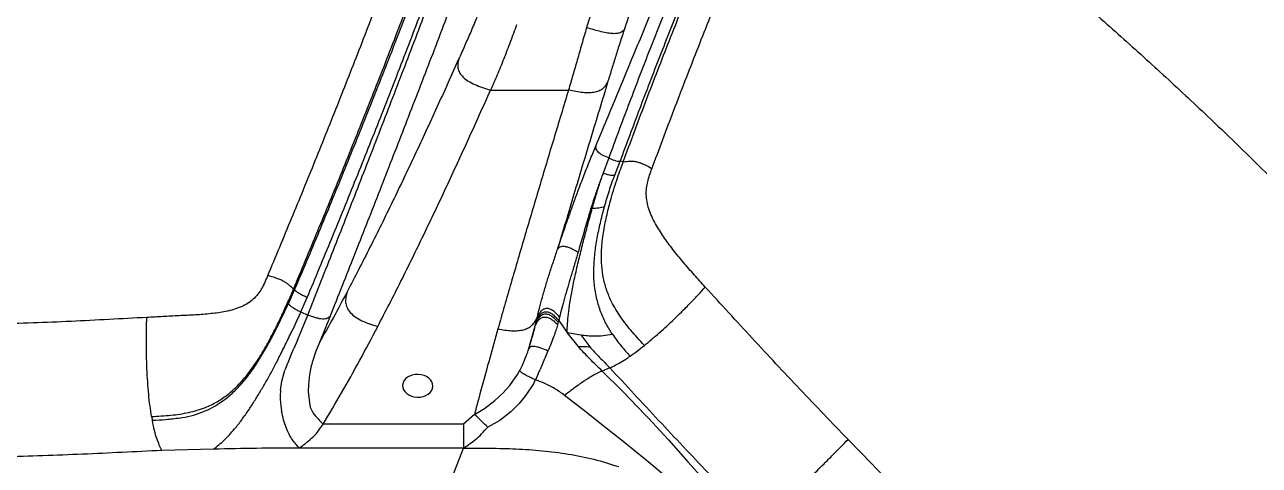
# Model space of a CAD drawing. Extents: x 1076 to 1148, y 508 to 635.
# Drawn here: x 1099.85 to 1120.28, y 560 to 567.29 of the extents above; entities that cross this region are included whole.
import ezdxf

# ---------------------------------------------------------------- set-up
doc = ezdxf.new("R2010")
doc.units = 0
doc.header["$MEASUREMENT"] = 0
doc.layers.add('1', color=4, linetype='Continuous')

# ---------------------------------------------------------------- blocks, each defined once
blk = doc.blocks.new('2026 TX')
at = {"layer": '1', "color": 3}
for p, q in [((31.799, 46.412), (33.089, 46.415)), ((33.754, 45.291), (33.664, 45.041)), ((33.853, 45.006), (33.941, 45.236)), ((33.994, 45.227), (33.941, 45.236)), ((28.454, 42.879), (28.557, 43.11)), ((28.557, 43.11), (28.536, 43.119)), ((28.66, 42.744), (28.765, 42.984)), ((28.323, 42.607), (28.394, 42.756)), ((28.394, 42.756), (28.454, 42.879)), ((28.66, 42.744), (28.595, 42.603)), ((28.66, 42.744), (28.773, 42.691)), ((28.595, 42.603), (28.516, 42.435)), ((28.605, 42.276), (28.773, 42.691)), ((29.143, 42.675), (28.967, 42.238)), ((32.433, 42.142), (32.538, 42.513)), ((32.538, 42.513), (32.548, 42.555)), ((32.548, 42.555), (32.556, 42.587)), ((32.556, 42.587), (32.569, 42.646)), ((32.918, 42.573), (32.907, 42.533)), ((32.918, 42.573), (32.927, 42.605)), ((32.94, 42.659), (32.927, 42.605)), ((32.927, 42.605), (33.01, 42.481)), ((33.01, 42.481), (33.064, 42.405)), ((33.064, 42.405), (33.294, 42.367)), ((33.247, 42.177), (33.064, 42.405)), ((33.294, 42.367), (33.439, 42.169)), ((27.927, 41.886), (28.107, 42.188)), ((28.486, 42.016), (28.544, 42.141)), ((28.605, 42.276), (28.544, 42.141)), ((28.967, 42.238), (28.904, 42.081)), ((28.486, 42.016), (28.394, 41.784)), ((28.904, 42.081), (28.856, 41.941)), ((32.326, 41.863), (32.352, 41.922)), ((32.352, 41.922), (32.379, 41.989)), ((32.657, 41.884), (32.619, 41.794)), ((28.344, 41.601), (28.394, 41.784)), ((28.803, 41.709), (28.785, 41.547)), ((32.117, 41.529), (32.245, 41.711)), ((32.245, 41.711), (32.274, 41.761)), ((32.274, 41.761), (32.282, 41.775)), ((32.282, 41.775), (32.326, 41.863)), ((32.587, 41.721), (32.541, 41.623)), ((32.587, 41.721), (32.619, 41.794)), ((33.773, 41.821), (33.648, 41.767)), ((33.648, 41.767), (33.976, 41.442)), ((28.323, 41.452), (28.344, 41.601)), ((28.785, 41.547), (28.783, 41.429)), ((32.002, 41.402), (32.117, 41.529)), ((32.507, 41.558), (32.385, 41.369)), ((32.534, 41.609), (32.507, 41.558)), ((32.541, 41.623), (32.534, 41.609)), ((32.688, 41.565), (32.541, 41.623)), ((28.783, 41.429), (28.802, 41.24)), ((31.7, 41.149), (31.869, 41.278)), ((31.869, 41.278), (32.002, 41.402)), ((32.385, 41.369), (32.273, 41.23)), ((33.332, 41.124), (33.024, 41.365)), ((33.976, 41.442), (34.364, 41.038)), ((28.327, 41.197), (28.341, 41.106)), ((28.802, 41.24), (28.816, 41.169)), ((28.816, 41.169), (28.861, 41.07)), ((31.532, 41.051), (31.7, 41.149)), ((32.135, 41.092), (31.953, 40.951)), ((32.273, 41.23), (32.135, 41.092)), ((33.714, 40.823), (33.332, 41.124)), ((31.352, 40.89), (29.028, 40.891)), ((31.532, 41.051), (31.352, 40.89)), ((31.953, 40.951), (31.752, 40.839)), ((34.364, 41.038), (34.412, 40.986)), ((34.412, 40.986), (34.603, 40.779)), ((33.964, 40.626), (33.714, 40.823)), ((34.603, 40.779), (34.742, 40.628)), ((27.217, 40.475), (26.357, 40.454)), ((31.35, 40.493), (28.635, 40.494)), ((31.048, 39.712), (31.35, 40.493)), ((34.374, 40.296), (33.964, 40.626)), ((34.742, 40.628), (35.066, 40.267)), ((34.775, 39.957), (34.374, 40.296)), ((35.066, 40.267), (35.32, 39.981))]:
    blk.add_line(p, q, dxfattribs=at)
at = {"layer": '1', "color": 1, "extrusion": (0, 0, -1)}
blk.add_ellipse((30.594, 41.524), major_axis=(-0.25, 0.009), ratio=0.752466, dxfattribs=at)
at = {"layer": '1', "color": 3}
for points, knots in [([(33.994, 45.227), (34.114, 45.549), (34.353, 46.193), (34.732, 47.172), (35.128, 48.163), (35.541, 49.166), (35.832, 49.843), (35.977, 50.182)], [0, 0, 0, 0, 0.200005, 0.400008, 0.600006, 0.800003, 1, 1, 1, 1]), ([(34.469, 45.113), (34.589, 45.435), (34.829, 46.08), (35.21, 47.061), (35.608, 48.054), (36.023, 49.059), (36.315, 49.738), (36.461, 50.077)], [0, 0, 0, 0, 0.200005, 0.400008, 0.600006, 0.800003, 1, 1, 1, 1]), ([(33.548, 45.504), (33.665, 45.785), (33.9, 46.348), (34.255, 47.207), (34.612, 48.08), (34.971, 48.967), (35.211, 49.569), (35.332, 49.871)], [0, 0, 0, 0, 0.200004, 0.400006, 0.600005, 0.800003, 1, 1, 1, 1]), ([(35.507, 49.714), (35.38, 49.413), (35.126, 48.81), (34.762, 47.916), (34.412, 47.031), (34.075, 46.156), (33.861, 45.579), (33.754, 45.291)], [0, 0, 0, 0, 0.199996, 0.399996, 0.599996, 0.799996, 1, 1, 1, 1]), ([(35.69, 49.647), (35.563, 49.346), (35.309, 48.745), (34.946, 47.853), (34.597, 46.971), (34.261, 46.098), (34.048, 45.524), (33.941, 45.236)], [0, 0, 0, 0, 0.199997, 0.399995, 0.599994, 0.799996, 1, 1, 1, 1]), ([(33.756, 48.572), (33.722, 48.478), (33.655, 48.291), (33.561, 48.008), (33.471, 47.725), (33.416, 47.54), (33.388, 47.447)], [0, 0, 0, 0, 0.250044, 0.500082, 0.750046, 1, 1, 1, 1]), ([(34.345, 48.359), (34.306, 48.254), (34.23, 48.044), (34.117, 47.728), (34.048, 47.524), (34.014, 47.422)], [0, 0, 0, 0, 0.333465, 0.666807, 1, 1, 1, 1]), ([(41.157, 48.245), (41.406, 48.027), (41.905, 47.591), (42.651, 46.923), (43.39, 46.243), (44.122, 45.549), (44.6, 45.076), (44.839, 44.839)], [0, 0, 0, 0, 0.200002, 0.400004, 0.600003, 0.800002, 1, 1, 1, 1]), ([(28.112, 43.346), (28.244, 43.66), (28.507, 44.289), (28.9, 45.249), (29.289, 46.22), (29.675, 47.201), (29.929, 47.864), (30.055, 48.196)], [0, 0, 0, 0, 0.200001, 0.400002, 0.600002, 0.800001, 1, 1, 1, 1]), ([(28.536, 43.119), (28.671, 43.44), (28.941, 44.082), (29.342, 45.062), (29.741, 46.053), (30.135, 47.056), (30.394, 47.733), (30.524, 48.071)], [0, 0, 0, 0, 0.2000012, 0.4000018, 0.6000019, 0.8000014, 1, 1, 1, 1]), ([(28.557, 43.11), (28.693, 43.431), (28.964, 44.073), (29.367, 45.053), (29.767, 46.044), (30.164, 47.047), (30.424, 47.724), (30.554, 48.062)], [0, 0, 0, 0, 0.200001, 0.400002, 0.600002, 0.800001, 1, 1, 1, 1]), ([(28.765, 42.984), (28.901, 43.309), (29.172, 43.958), (29.576, 44.95), (29.976, 45.953), (30.372, 46.967), (30.632, 47.652), (30.762, 47.995)], [0, 0, 0, 0, 0.200001, 0.400002, 0.600002, 0.800001, 1, 1, 1, 1]), ([(28.773, 42.691), (28.906, 43.028), (29.173, 43.701), (29.576, 44.728), (29.98, 45.766), (30.384, 46.815), (30.652, 47.522), (30.787, 47.876)], [0, 0, 0, 0, 0.200001, 0.400001, 0.600001, 0.800001, 1, 1, 1, 1]), ([(31.663, 47.837), (31.629, 47.756), (31.563, 47.592), (31.464, 47.36), (31.367, 47.137), (31.303, 46.995), (31.271, 46.923)], [0, 0, 0, 0, 0.249947, 0.499887, 0.749953, 1, 1, 1, 1]), ([(31.141, 47.801), (31.008, 47.452), (30.741, 46.753), (30.34, 45.716), (29.94, 44.689), (29.54, 43.674), (29.276, 43.008), (29.143, 42.675)], [0, 0, 0, 0, 0.199999, 0.399999, 0.599999, 0.799999, 1, 1, 1, 1]), ([(32.23, 47.495), (32.195, 47.398), (32.124, 47.204), (32.018, 46.929), (31.911, 46.665), (31.836, 46.496), (31.799, 46.412)], [0, 0, 0, 0, 0.249951, 0.499909, 0.749953, 1, 1, 1, 1]), ([(33.388, 47.447), (33.361, 47.356), (33.308, 47.173), (33.233, 46.91), (33.161, 46.659), (33.113, 46.496), (33.089, 46.415)], [0, 0, 0, 0, 0.249954, 0.499915, 0.749955, 1, 1, 1, 1]), ([(34.014, 47.422), (34.006, 47.411), (33.991, 47.39), (33.957, 47.365), (33.904, 47.348), (33.83, 47.345), (33.736, 47.355), (33.627, 47.378), (33.51, 47.41), (33.429, 47.435), (33.388, 47.447)], [0, 0, 0, 0, 0.1338305, 0.2624193, 0.3836466, 0.4997003, 0.6158808, 0.7373684, 0.8661366, 1, 1, 1, 1]), ([(34.014, 47.422), (33.988, 47.346), (33.938, 47.193), (33.87, 46.976), (33.805, 46.766), (33.763, 46.628), (33.742, 46.559)], [0, 0, 0, 0, 0.249935, 0.499906, 0.749958, 1, 1, 1, 1]), ([(31.271, 46.923), (31.151, 46.658), (30.912, 46.127), (30.548, 45.342), (30.179, 44.569), (29.805, 43.809), (29.551, 43.32), (29.424, 43.075)], [0, 0, 0, 0, 0.200003, 0.400004, 0.600005, 0.800005, 1, 1, 1, 1]), ([(31.271, 46.923), (31.266, 46.899), (31.255, 46.852), (31.255, 46.779), (31.28, 46.704), (31.339, 46.629), (31.429, 46.56), (31.541, 46.502), (31.667, 46.454), (31.754, 46.426), (31.799, 46.412)], [0, 0, 0, 0, 0.138477, 0.269159, 0.38866, 0.499994, 0.611331, 0.730837, 0.861523, 1, 1, 1, 1]), ([(29.932, 42.503), (30.06, 42.751), (30.317, 43.248), (30.694, 44.019), (31.067, 44.805), (31.435, 45.602), (31.678, 46.142), (31.799, 46.412)], [0, 0, 0, 0, 0.199995, 0.399995, 0.599995, 0.799997, 1, 1, 1, 1]), ([(33.089, 46.415), (33.007, 46.144), (32.842, 45.602), (32.602, 44.798), (32.366, 44.005), (32.137, 43.223), (31.993, 42.717), (31.92, 42.464)], [0, 0, 0, 0, 0.200005, 0.400006, 0.600007, 0.800007, 1, 1, 1, 1]), ([(33.742, 46.559), (33.647, 46.245), (33.456, 45.618), (33.176, 44.689), (32.997, 44.083), (32.907, 43.78)], [0, 0, 0, 0, 0.333338, 0.66667, 1, 1, 1, 1]), ([(33.742, 46.559), (33.731, 46.539), (33.711, 46.5), (33.669, 46.446), (33.61, 46.403), (33.532, 46.376), (33.436, 46.365), (33.327, 46.371), (33.21, 46.389), (33.129, 46.406), (33.089, 46.415)], [0, 0, 0, 0, 0.132882, 0.261158, 0.382905, 0.499992, 0.617082, 0.738836, 0.867117, 1, 1, 1, 1]), ([(33.265, 44.793), (33.296, 44.877), (33.36, 45.044), (33.455, 45.282), (33.517, 45.43), (33.548, 45.504)], [0, 0, 0, 0, 0.33324, 0.666491, 1, 1, 1, 1]), ([(33.754, 45.291), (33.719, 45.305), (33.667, 45.327), (33.608, 45.363), (33.575, 45.391), (33.553, 45.421), (33.54, 45.46), (33.544, 45.486), (33.548, 45.504)], [0, 0, 0, 0, 0.262995, 0.383028, 0.497593, 0.61283, 0.734471, 1, 1, 1, 1]), ([(34.344, 42.192), (34.268, 42.275), (34.122, 42.434), (33.929, 42.682), (33.792, 42.92), (33.704, 43.144), (33.654, 43.351), (33.631, 43.563), (33.633, 43.799), (33.662, 44.055), (33.716, 44.323), (33.789, 44.615), (33.882, 44.918), (33.958, 45.127), (33.994, 45.227)], [0, 0, 0, 0, 0.099344, 0.191347, 0.277697, 0.340385, 0.402469, 0.464884, 0.528144, 0.613438, 0.698043, 0.779613, 0.893842, 1, 1, 1, 1]), ([(33.754, 45.291), (33.769, 45.284), (33.801, 45.268), (33.85, 45.252), (33.899, 45.239), (33.927, 45.237), (33.941, 45.236)], [0, 0, 0, 0, 0.224076, 0.476781, 0.740279, 1, 1, 1, 1]), ([(33.994, 45.227), (34.029, 45.233), (34.08, 45.241), (34.161, 45.239), (34.223, 45.228), (34.287, 45.209), (34.372, 45.172), (34.43, 45.137), (34.469, 45.113)], [0, 0, 0, 0, 0.260873, 0.38279, 0.500095, 0.617361, 0.739194, 1, 1, 1, 1]), ([(33.483, 44.46), (33.502, 44.526), (33.54, 44.659), (33.601, 44.856), (33.643, 44.979), (33.664, 45.041)], [0, 0, 0, 0, 0.333388, 0.666702, 1, 1, 1, 1]), ([(33.664, 45.041), (33.64, 44.982), (33.594, 44.863), (33.551, 44.736), (33.529, 44.673)], [0, 0, 0, 0, 0.499966, 1, 1, 1, 1]), ([(33.664, 45.041), (33.679, 45.036), (33.712, 45.024), (33.761, 45.013), (33.811, 45.005), (33.839, 45.006), (33.853, 45.006)], [0, 0, 0, 0, 0.223928, 0.476448, 0.740022, 1, 1, 1, 1]), ([(33.686, 44.49), (33.711, 44.578), (33.762, 44.755), (33.823, 44.922), (33.853, 45.006)], [0, 0, 0, 0, 0.500014, 1, 1, 1, 1]), ([(35.352, 43.155), (35.292, 43.221), (35.17, 43.356), (34.991, 43.562), (34.818, 43.773), (34.661, 43.984), (34.544, 44.169), (34.465, 44.324), (34.417, 44.446), (34.386, 44.566), (34.373, 44.681), (34.378, 44.793), (34.398, 44.901), (34.43, 45.008), (34.456, 45.078), (34.469, 45.113)], [0, 0, 0, 0, 0.114984, 0.233487, 0.351887, 0.465602, 0.570695, 0.631005, 0.687187, 0.739945, 0.790586, 0.840749, 0.891923, 0.944981, 1, 1, 1, 1]), ([(33.114, 44.379), (33.138, 44.448), (33.188, 44.586), (33.239, 44.724), (33.265, 44.793)], [0, 0, 0, 0, 0.500047, 1, 1, 1, 1]), ([(33.529, 44.673), (33.509, 44.611), (33.469, 44.489), (33.432, 44.365), (33.414, 44.303)], [0, 0, 0, 0, 0.499961, 1, 1, 1, 1]), ([(32.907, 43.78), (32.94, 43.879), (33.007, 44.076), (33.078, 44.278), (33.114, 44.379)], [0, 0, 0, 0, 0.500009, 1, 1, 1, 1]), ([(33.205, 43.377), (33.226, 43.466), (33.267, 43.644), (33.336, 43.915), (33.407, 44.188), (33.457, 44.369), (33.483, 44.46)], [0, 0, 0, 0, 0.249944, 0.499974, 0.749999, 1, 1, 1, 1]), ([(33.483, 44.46), (33.492, 44.46), (33.511, 44.459), (33.548, 44.462), (33.61, 44.471), (33.655, 44.482), (33.686, 44.49)], [0, 0, 0, 0, 0.104248, 0.216322, 0.465122, 1, 1, 1, 1]), ([(33.509, 43.484), (33.514, 43.571), (33.525, 43.744), (33.568, 43.998), (33.621, 44.247), (33.664, 44.409), (33.686, 44.49)], [0, 0, 0, 0, 0.249935, 0.4999325, 0.7499623, 1, 1, 1, 1]), ([(33.414, 44.303), (33.386, 44.207), (33.329, 44.014), (33.274, 43.825), (33.247, 43.73)], [0, 0, 0, 0, 0.5000186, 1, 1, 1, 1]), ([(32.713, 43.183), (32.732, 43.246), (32.771, 43.37), (32.837, 43.571), (32.884, 43.71), (32.907, 43.78)], [0, 0, 0, 0, 0.333303, 0.666624, 1, 1, 1, 1]), ([(33.247, 43.73), (33.228, 43.741), (33.193, 43.762), (33.136, 43.791), (33.086, 43.811), (33.049, 43.821), (33.024, 43.826), (33, 43.828), (32.971, 43.827), (32.943, 43.819), (32.921, 43.802), (32.912, 43.787), (32.907, 43.78)], [0, 0, 0, 0, 0.144119, 0.276583, 0.392791, 0.446193, 0.498064, 0.550137, 0.604089, 0.721897, 0.855572, 1, 1, 1, 1]), ([(33.247, 43.73), (33.227, 43.663), (33.187, 43.528), (33.129, 43.334), (33.093, 43.215), (33.075, 43.156)], [0, 0, 0, 0, 0.333405, 0.666722, 1, 1, 1, 1]), ([(28.112, 43.346), (28.096, 43.309), (28.066, 43.236), (28.013, 43.131), (27.95, 43.035), (27.872, 42.952), (27.779, 42.882), (27.67, 42.826), (27.547, 42.782), (27.381, 42.742), (27.169, 42.713), (26.912, 42.694), (26.645, 42.682), (26.377, 42.669), (26.198, 42.658), (26.11, 42.653)], [0, 0, 0, 0, 0.055601, 0.108807, 0.159541, 0.208825, 0.258483, 0.310494, 0.366349, 0.426755, 0.532521, 0.646859, 0.765414, 0.884023, 1, 1, 1, 1]), ([(28.536, 43.119), (28.515, 43.142), (28.484, 43.176), (28.424, 43.222), (28.371, 43.254), (28.311, 43.283), (28.222, 43.316), (28.157, 43.334), (28.112, 43.346)], [0, 0, 0, 0, 0.2619108, 0.3835555, 0.5001356, 0.61666, 0.7381892, 1, 1, 1, 1]), ([(33.112, 42.896), (33.125, 42.972), (33.15, 43.123), (33.187, 43.292), (33.205, 43.377)], [0, 0, 0, 0, 0.499899, 1, 1, 1, 1]), ([(33.552, 42.982), (33.537, 43.065), (33.507, 43.231), (33.508, 43.4), (33.509, 43.484)], [0, 0, 0, 0, 0.499941, 1, 1, 1, 1]), ([(26.19, 41.015), (26.297, 41.021), (26.503, 41.032), (26.803, 41.075), (27.061, 41.151), (27.276, 41.256), (27.456, 41.378), (27.62, 41.526), (27.785, 41.714), (27.945, 41.94), (28.097, 42.195), (28.23, 42.446), (28.345, 42.684), (28.446, 42.907), (28.507, 43.05), (28.536, 43.119)], [0, 0, 0, 0, 0.093535, 0.181559, 0.265903, 0.328172, 0.39073, 0.4544, 0.519447, 0.607484, 0.694798, 0.778676, 0.857368, 0.930728, 1, 1, 1, 1]), ([(28.765, 42.984), (28.744, 42.993), (28.701, 43.01), (28.642, 43.042), (28.591, 43.077), (28.569, 43.099), (28.557, 43.11)], [0, 0, 0, 0, 0.251174, 0.5, 0.748826, 1, 1, 1, 1]), ([(32.569, 42.646), (32.582, 42.699), (32.607, 42.804), (32.654, 42.983), (32.693, 43.117), (32.713, 43.183)], [0, 0, 0, 0, 0.333379, 0.666711, 1, 1, 1, 1]), ([(33.075, 43.156), (33.057, 43.092), (33.021, 42.966), (32.977, 42.802), (32.953, 42.707), (32.94, 42.659)], [0, 0, 0, 0, 0.3332466, 0.6665809, 1, 1, 1, 1]), ([(34.344, 42.192), (34.385, 42.225), (34.465, 42.291), (34.591, 42.4), (34.716, 42.512), (34.839, 42.627), (34.97, 42.755), (35.105, 42.891), (35.235, 43.028), (35.314, 43.114), (35.352, 43.155)], [0, 0, 0, 0, 0.114596, 0.226098, 0.337974, 0.45048, 0.563541, 0.71402, 0.86131, 1, 1, 1, 1]), ([(37.714, 40.637), (37.448, 40.914), (36.915, 41.468), (36.128, 42.308), (35.611, 42.873), (35.352, 43.155)], [0, 0, 0, 0, 0.333116, 0.6663624, 1, 1, 1, 1]), ([(29.424, 43.075), (29.349, 42.933), (29.198, 42.649), (29.044, 42.375), (28.967, 42.238)], [0, 0, 0, 0, 0.4999991, 1, 1, 1, 1]), ([(29.424, 43.075), (29.416, 43.047), (29.402, 42.992), (29.396, 42.907), (29.417, 42.82), (29.472, 42.734), (29.56, 42.658), (29.672, 42.595), (29.799, 42.544), (29.887, 42.517), (29.932, 42.503)], [0, 0, 0, 0, 0.139237, 0.270243, 0.389432, 0.499971, 0.610523, 0.729737, 0.86076, 1, 1, 1, 1]), ([(33.815, 42.377), (33.776, 42.439), (33.698, 42.563), (33.609, 42.766), (33.571, 42.91), (33.552, 42.982)], [0, 0, 0, 0, 0.33339, 0.666713, 1, 1, 1, 1]), ([(28.66, 42.744), (28.638, 42.753), (28.596, 42.772), (28.537, 42.807), (28.486, 42.844), (28.465, 42.867), (28.454, 42.879)], [0, 0, 0, 0, 0.251209, 0.5, 0.748791, 1, 1, 1, 1]), ([(32.918, 42.573), (32.902, 42.591), (32.87, 42.626), (32.818, 42.671), (32.77, 42.698), (32.73, 42.707), (32.703, 42.709), (32.676, 42.705), (32.642, 42.691), (32.605, 42.661), (32.573, 42.611), (32.557, 42.574), (32.548, 42.555)], [0, 0, 0, 0, 0.147059, 0.281551, 0.397603, 0.449939, 0.500222, 0.550474, 0.60273, 0.718578, 0.852957, 1, 1, 1, 1]), ([(32.927, 42.605), (32.91, 42.623), (32.879, 42.659), (32.827, 42.705), (32.778, 42.732), (32.739, 42.742), (32.711, 42.744), (32.684, 42.74), (32.65, 42.726), (32.613, 42.695), (32.581, 42.645), (32.564, 42.607), (32.556, 42.587)], [0, 0, 0, 0, 0.147591, 0.28245, 0.398493, 0.450641, 0.500629, 0.550535, 0.602464, 0.71794, 0.852465, 1, 1, 1, 1]), ([(32.94, 42.659), (32.924, 42.678), (32.893, 42.714), (32.841, 42.761), (32.793, 42.789), (32.753, 42.8), (32.725, 42.802), (32.698, 42.798), (32.664, 42.785), (32.627, 42.754), (32.595, 42.704), (32.578, 42.666), (32.569, 42.646)], [0, 0, 0, 0, 0.148221, 0.283497, 0.399514, 0.451435, 0.501073, 0.550565, 0.602107, 0.717158, 0.851877, 1, 1, 1, 1]), ([(33.064, 42.405), (33.067, 42.452), (33.071, 42.548), (33.086, 42.709), (33.103, 42.834), (33.112, 42.896)], [0, 0, 0, 0, 0.333433, 0.666781, 1, 1, 1, 1]), ([(26.11, 42.653), (25.693, 42.631), (24.858, 42.585), (23.598, 42.538), (22.335, 42.506), (21.068, 42.49), (19.809, 42.491), (18.558, 42.507), (17.317, 42.54), (16.079, 42.587), (15.26, 42.631), (14.85, 42.654)], [0, 0, 0, 0, 0.112, 0.224, 0.336, 0.448, 0.559999, 0.67, 0.78, 0.89, 1, 1, 1, 1]), ([(26.19, 41.015), (26.181, 41.072), (26.163, 41.186), (26.141, 41.383), (26.124, 41.592), (26.113, 41.809), (26.106, 42.027), (26.105, 42.242), (26.106, 42.45), (26.109, 42.586), (26.11, 42.653)], [0, 0, 0, 0, 0.120423, 0.239562, 0.35955, 0.482264, 0.608696, 0.738538, 0.870016, 1, 1, 1, 1]), ([(28.107, 42.188), (28.145, 42.257), (28.22, 42.396), (28.289, 42.536), (28.323, 42.607)], [0, 0, 0, 0, 0.500008, 1, 1, 1, 1]), ([(29.143, 42.675), (29.132, 42.662), (29.115, 42.642), (29.07, 42.628), (29.026, 42.625), (28.971, 42.632), (28.886, 42.652), (28.819, 42.675), (28.773, 42.691)], [0, 0, 0, 0, 0.261211, 0.382986, 0.500012, 0.617032, 0.738797, 1, 1, 1, 1]), ([(29.028, 40.891), (29.13, 41.061), (29.334, 41.401), (29.635, 41.942), (29.833, 42.316), (29.932, 42.503)], [0, 0, 0, 0, 0.333325, 0.66666, 1, 1, 1, 1]), ([(31.92, 42.464), (31.959, 42.458), (32.035, 42.445), (32.146, 42.433), (32.251, 42.433), (32.345, 42.447), (32.424, 42.478), (32.487, 42.524), (32.535, 42.582), (32.558, 42.624), (32.569, 42.646)], [0, 0, 0, 0, 0.133161, 0.262333, 0.385603, 0.504111, 0.621521, 0.742099, 0.868402, 1, 1, 1, 1]), ([(32.433, 42.142), (32.445, 42.179), (32.469, 42.254), (32.497, 42.351), (32.52, 42.438), (32.532, 42.488), (32.538, 42.513)], [0, 0, 0, 0, 0.249745, 0.499736, 0.749797, 1, 1, 1, 1]), ([(32.538, 42.513), (32.547, 42.532), (32.563, 42.568), (32.594, 42.615), (32.631, 42.645), (32.665, 42.657), (32.691, 42.662), (32.719, 42.66), (32.757, 42.651), (32.806, 42.626), (32.859, 42.583), (32.891, 42.55), (32.907, 42.533)], [0, 0, 0, 0, 0.146297, 0.280487, 0.396942, 0.449705, 0.500483, 0.551203, 0.603811, 0.719845, 0.853757, 1, 1, 1, 1]), ([(32.907, 42.533), (32.899, 42.503), (32.882, 42.445), (32.847, 42.344), (32.804, 42.23), (32.768, 42.142), (32.749, 42.098)], [0, 0, 0, 0, 0.250173, 0.500211, 0.750212, 1, 1, 1, 1]), ([(28.283, 41.961), (28.323, 42.041), (28.404, 42.2), (28.478, 42.357), (28.516, 42.435)], [0, 0, 0, 0, 0.4999562, 1, 1, 1, 1]), ([(31.92, 42.464), (31.875, 42.302), (31.783, 41.978), (31.653, 41.505), (31.572, 41.202), (31.532, 41.051)], [0, 0, 0, 0, 0.333339, 0.666673, 1, 1, 1, 1]), ([(33.294, 42.367), (33.33, 42.362), (33.402, 42.352), (33.522, 42.346), (33.656, 42.35), (33.762, 42.368), (33.815, 42.377)], [0, 0, 0, 0, 0.251321, 0.505459, 0.756109, 1, 1, 1, 1]), ([(33.815, 42.377), (33.86, 42.313), (33.95, 42.187), (34.055, 42.071), (34.107, 42.013)], [0, 0, 0, 0, 0.49997, 1, 1, 1, 1]), ([(32.379, 41.989), (32.389, 42.015), (32.408, 42.067), (32.425, 42.117), (32.433, 42.142)], [0, 0, 0, 0, 0.50002, 1, 1, 1, 1]), ([(32.749, 42.098), (32.711, 42.115), (32.656, 42.139), (32.58, 42.163), (32.53, 42.173), (32.49, 42.175), (32.451, 42.167), (32.44, 42.152), (32.433, 42.142)], [0, 0, 0, 0, 0.270263, 0.389167, 0.499328, 0.609733, 0.729158, 1, 1, 1, 1]), ([(32.749, 42.098), (32.735, 42.064), (32.705, 41.995), (32.673, 41.921), (32.657, 41.884)], [0, 0, 0, 0, 0.500033, 1, 1, 1, 1]), ([(33.247, 42.177), (33.279, 42.175), (33.342, 42.173), (33.407, 42.17), (33.439, 42.169)], [0, 0, 0, 0, 0.5000328, 1, 1, 1, 1]), ([(33.648, 41.767), (33.578, 41.833), (33.44, 41.965), (33.311, 42.106), (33.247, 42.177)], [0, 0, 0, 0, 0.500041, 1, 1, 1, 1]), ([(33.439, 42.169), (33.494, 42.11), (33.603, 41.993), (33.716, 41.878), (33.773, 41.821)], [0, 0, 0, 0, 0.499945, 1, 1, 1, 1]), ([(34.107, 42.013), (34.148, 42.042), (34.221, 42.095), (34.306, 42.162), (34.344, 42.192)], [0, 0, 0, 0, 0.55968, 1, 1, 1, 1]), ([(27.621, 41.494), (27.676, 41.556), (27.787, 41.68), (27.88, 41.817), (27.927, 41.886)], [0, 0, 0, 0, 0.499942, 1, 1, 1, 1]), ([(28.093, 41.608), (28.126, 41.667), (28.191, 41.784), (28.252, 41.902), (28.283, 41.961)], [0, 0, 0, 0, 0.4999716, 1, 1, 1, 1]), ([(28.856, 41.941), (28.845, 41.903), (28.823, 41.826), (28.81, 41.748), (28.803, 41.709)], [0, 0, 0, 0, 0.500026, 1, 1, 1, 1]), ([(33.773, 41.821), (33.795, 41.831), (33.842, 41.851), (33.927, 41.896), (34.017, 41.95), (34.083, 41.996), (34.107, 42.013)], [0, 0, 0, 0, 0.264636, 0.545819, 0.833266, 1, 1, 1, 1]), ([(32.541, 41.623), (32.506, 41.639), (32.454, 41.661), (32.39, 41.692), (32.351, 41.714), (32.321, 41.733), (32.295, 41.755), (32.287, 41.767), (32.282, 41.775)], [0, 0, 0, 0, 0.263735, 0.384135, 0.498659, 0.613682, 0.735149, 1, 1, 1, 1]), ([(33.648, 41.767), (33.632, 41.76), (33.602, 41.748), (33.55, 41.723), (33.487, 41.689), (33.412, 41.644), (33.326, 41.588), (33.23, 41.52), (33.128, 41.445), (33.059, 41.392), (33.024, 41.365)], [0, 0, 0, 0, 0.126473, 0.257036, 0.389451, 0.519008, 0.642311, 0.760276, 0.877936, 1, 1, 1, 1]), ([(33.773, 41.821), (34.041, 41.531), (34.578, 40.951), (35.394, 40.086), (35.945, 39.515), (36.221, 39.229)], [0, 0, 0, 0, 0.333335, 0.666668, 1, 1, 1, 1]), ([(27.305, 41.23), (27.361, 41.269), (27.474, 41.348), (27.572, 41.445), (27.621, 41.494)], [0, 0, 0, 0, 0.499964, 1, 1, 1, 1]), ([(27.804, 41.134), (27.836, 41.184), (27.902, 41.284), (27.999, 41.444), (28.062, 41.553), (28.093, 41.608)], [0, 0, 0, 0, 0.3332875, 0.6666217, 1, 1, 1, 1]), ([(33.024, 41.365), (32.971, 41.404), (32.865, 41.481), (32.747, 41.537), (32.688, 41.565)], [0, 0, 0, 0, 0.49996, 1, 1, 1, 1]), ([(28.323, 41.452), (28.32, 41.409), (28.315, 41.322), (28.323, 41.239), (28.327, 41.197)], [0, 0, 0, 0, 0.50003, 1, 1, 1, 1]), ([(26.65, 40.988), (26.713, 40.999), (26.84, 41.022), (26.961, 41.064), (27.022, 41.086)], [0, 0, 0, 0, 0.500043, 1, 1, 1, 1]), ([(27.022, 41.086), (27.071, 41.106), (27.169, 41.147), (27.26, 41.202), (27.305, 41.23)], [0, 0, 0, 0, 0.500006, 1, 1, 1, 1]), ([(27.563, 40.811), (27.602, 40.859), (27.68, 40.955), (27.762, 41.075), (27.804, 41.134)], [0, 0, 0, 0, 0.499995, 1, 1, 1, 1]), ([(28.414, 40.835), (28.4, 40.874), (28.371, 40.954), (28.351, 41.055), (28.341, 41.106)], [0, 0, 0, 0, 0.494281, 1, 1, 1, 1]), ([(28.861, 41.07), (28.889, 41.038), (28.944, 40.974), (29, 40.919), (29.028, 40.891)], [0, 0, 0, 0, 0.499858, 1, 1, 1, 1]), ([(26.19, 41.015), (26.191, 41.01), (26.195, 40.987), (26.199, 40.965), (26.203, 40.948)], [0, 0, 0, 0, 0.22184, 1, 1, 1, 1]), ([(26.65, 40.988), (26.576, 40.978), (26.427, 40.959), (26.277, 40.952), (26.203, 40.948)], [0, 0, 0, 0, 0.499949, 1, 1, 1, 1]), ([(26.357, 40.454), (26.343, 40.483), (26.317, 40.541), (26.277, 40.646), (26.238, 40.776), (26.214, 40.891), (26.203, 40.948)], [0, 0, 0, 0, 0.2522478, 0.5070976, 0.757494, 1, 1, 1, 1]), ([(28.635, 40.494), (28.668, 40.519), (28.735, 40.568), (28.836, 40.652), (28.936, 40.752), (28.997, 40.845), (29.028, 40.891)], [0, 0, 0, 0, 0.252916, 0.504529, 0.75198, 1, 1, 1, 1]), ([(31.352, 40.89), (31.352, 40.847), (31.352, 40.758), (31.351, 40.657), (31.351, 40.57), (31.351, 40.519), (31.35, 40.493)], [0, 0, 0, 0, 0.232207, 0.478072, 0.735668, 1, 1, 1, 1]), ([(31.752, 40.839), (31.715, 40.873), (31.642, 40.942), (31.569, 41.015), (31.532, 41.051)], [0, 0, 0, 0, 0.499878, 1, 1, 1, 1]), ([(27.396, 40.63), (27.423, 40.656), (27.476, 40.708), (27.534, 40.777), (27.563, 40.811)], [0, 0, 0, 0, 0.500051, 1, 1, 1, 1]), ([(28.635, 40.494), (28.616, 40.515), (28.578, 40.557), (28.521, 40.629), (28.465, 40.716), (28.431, 40.795), (28.414, 40.835)], [0, 0, 0, 0, 0.250666, 0.50047, 0.750252, 1, 1, 1, 1]), ([(31.35, 40.493), (31.384, 40.515), (31.452, 40.56), (31.552, 40.635), (31.651, 40.723), (31.718, 40.8), (31.752, 40.839)], [0, 0, 0, 0, 0.25007, 0.500108, 0.750109, 1, 1, 1, 1]), ([(26.357, 40.454), (25.921, 40.432), (25.049, 40.388), (23.734, 40.343), (22.415, 40.311), (21.094, 40.296), (19.779, 40.297), (18.474, 40.313), (17.179, 40.344), (15.887, 40.39), (15.031, 40.432), (14.603, 40.454)], [0, 0, 0, 0, 0.1119994, 0.2239992, 0.3359994, 0.4479999, 0.5600005, 0.670001, 0.7800011, 0.8900007, 1, 1, 1, 1]), ([(27.217, 40.475), (27.246, 40.498), (27.303, 40.544), (27.365, 40.601), (27.396, 40.63)], [0, 0, 0, 0, 0.5000745, 1, 1, 1, 1]), ([(28.635, 40.494), (28.398, 40.493), (27.925, 40.49), (27.454, 40.48), (27.217, 40.475)], [0, 0, 0, 0, 0.499693, 1, 1, 1, 1]), ([(31.35, 40.493), (31.495, 40.493), (31.785, 40.493), (32.22, 40.483), (32.654, 40.455), (33.085, 40.399), (33.51, 40.315), (33.784, 40.229), (33.921, 40.186)], [0, 0, 0, 0, 0.166675, 0.333377, 0.500075, 0.666722, 0.83335, 1, 1, 1, 1]), ([(36.221, 39.229), (36.24, 39.243), (36.278, 39.272), (36.35, 39.33), (36.434, 39.401), (36.528, 39.483), (36.624, 39.57), (36.729, 39.667), (36.843, 39.773), (36.961, 39.885), (37.082, 40.002), (37.202, 40.119), (37.331, 40.247), (37.464, 40.381), (37.595, 40.514), (37.675, 40.597), (37.714, 40.637)], [0, 0, 0, 0, 0.078297, 0.161519, 0.246586, 0.310507, 0.374095, 0.43729, 0.500225, 0.563134, 0.62626, 0.689753, 0.753574, 0.838538, 0.92171, 1, 1, 1, 1]), ([(43.206, 35.306), (42.832, 35.649), (42.082, 36.336), (40.971, 37.388), (39.871, 38.456), (38.783, 39.538), (38.07, 40.271), (37.714, 40.637)], [0, 0, 0, 0, 0.2000003, 0.4000016, 0.6000024, 0.8000017, 1, 1, 1, 1])]:
    blk.add_open_spline(points, degree=3, knots=knots, dxfattribs=at)

msp = doc.modelspace()

# ---------------------------------------------------------------- block references
at = {"layer": '1'}
msp.add_blockref('2026 TX', (1075.762, 519.794), dxfattribs=at)

doc.saveas('drawing.dxf')
